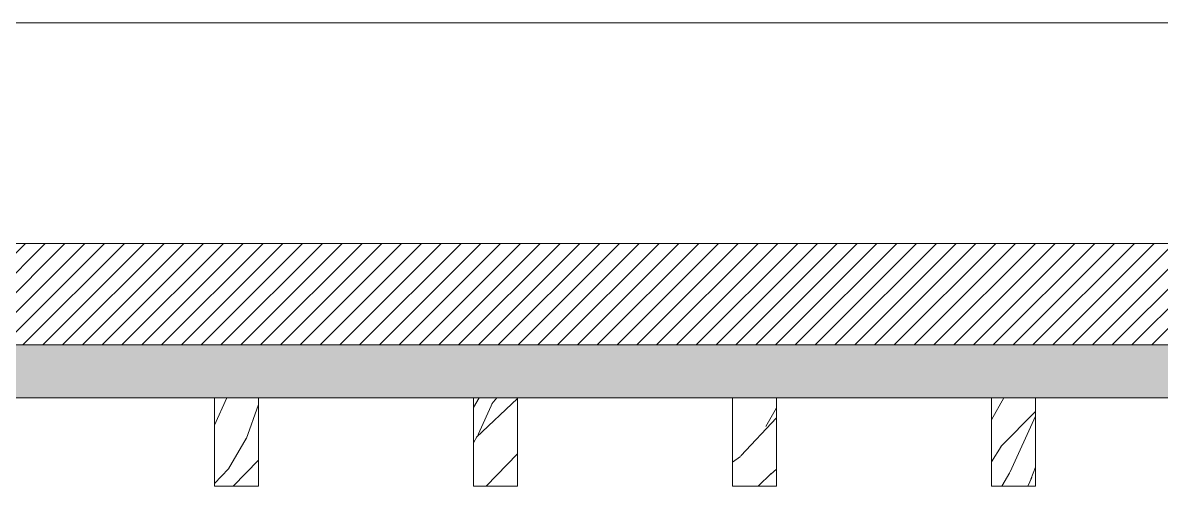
# Model space of a CAD drawing. Header units: metres. Extents: x -197 to 1099, y -24 to 14.
# Drawn here: x 21.482 to 24.063, y 6.5 to 7.55 of the extents above; entities that cross this region are included whole.
import ezdxf

# ---------------------------------------------------------------- set-up
doc = ezdxf.new("R2010")
doc.units = ezdxf.units.M
doc.header["$LTSCALE"] = 0.001
for name, color, linetype, lineweight, true_color in [('Jach-Anotaciones-CalidaddeLínea  0.13', 7, 'Continuous', 13, 0x000000), ('Jach-Anotaciones-Hatch-Lum100%', 7, 'Continuous', 13, 0x000000), ('Jach-Anotaciones-Hatch-Lum50%', 9, 'Continuous', 13, 0x808080)]:
    doc.layers.add(name, color=color, linetype=linetype, lineweight=lineweight, true_color=true_color)
pattern_1 = [(0, (0, 0), (0, 6.985), [5.08, -1.905]), (90, (0, 0), (-6.985, 4e-16), [5.08, -1.905])]

msp = doc.modelspace()

# ---------------------------------------------------------------- hatches: boundary and pattern name
at = {"layer": 'Jach-Anotaciones-Hatch-Lum100%', "ltscale": 100}
h = msp.add_hatch(color=256, dxfattribs=at)
h.dxf.hatch_style = 1
h.paths.add_polyline_path([(18.77958, 6.82), (31.48958, 6.82), (31.48958, 6.7), (18.77958, 6.7)])
at = {"layer": 'Jach-Anotaciones-Hatch-Lum100%', "linetype": 'Continuous', "lineweight": 0, "ltscale": 100}
h = msp.add_hatch(dxfattribs=at)
h.set_pattern_fill('ANGLE')
h.set_pattern_definition(pattern_1)
h.paths.add_polyline_path([(20.20303, 6.7), (20.20303, 6.82), (19.35803, 6.82), (19.35803, 6.7)])
h.paths.add_polyline_path([(20.80303, 6.82), (20.80303, 6.7), (23.95803, 6.7), (23.95803, 6.82)])
at = {"layer": 'Jach-Anotaciones-Hatch-Lum50%', "ltscale": 100}
h = msp.add_hatch(dxfattribs=at)
h.set_pattern_fill('ANSI31', color=256, scale=0.01)
h.set_pattern_definition([(45, (-143.794692, 0), (-0.0224506403, 0.0224506403), [])])
h.paths.add_polyline_path([(18.97958, 7.05), (31.33958, 7.05), (31.33958, 6.82), (18.97958, 6.82)])
h = msp.add_hatch(dxfattribs=at)
h.set_pattern_fill('ANGLE', color=256)
h.set_pattern_definition(pattern_1)
h.paths.add_polyline_path([(20.20303, 6.7), (20.20303, 6.82), (19.35803, 6.82), (19.35803, 6.7)])
h.paths.add_polyline_path([(20.80303, 6.82), (20.80303, 6.7), (23.95803, 6.7), (23.95803, 6.82)])
h = msp.add_hatch(dxfattribs=at)
h.set_pattern_fill('WOOD_01', color=256, scale=0.8, angle=60, pattern_type=2)
h.set_pattern_definition([(60, (-139.0038, 0.8039), (-0.6928203, 0.4), [0.16, -0.64]), (68.9726, (-138.62566, 0.59483), (1.707181334, 4.556921009), [0.1538832, -15.2344232]), (65.7105, (-138.67123, 0.6119), (2.907189787, 6.63537723), [0.1607984, -7.8791008]), (44.5779, (-138.879076, 0.731902), (6.478452005, 6.421028285), [0.2406656, -23.8259016]), (53.6599, (-139.09971, 0.87776), (0.39999871, 0.69282136), [0.1448864, -7.0994208]), (45.0686, (-138.6928, 0.670543), (2.29281919, 2.371281939), [0.1241936, -12.2951456]), (48.6901, (-139.23464, 0.66006), (0.39999986, 0.69282067), [0.3263376, -3.7528776]), (65.7105, (-138.56331, 0.55883), (2.907189787, 6.63537723), [0.0803992, -7.9595]), (60, (-138.8583, 0.7199), (-0.6928203, 0.4), [0.08, -0.72]), (60, (-139.0214, 0.6293), (-0.6928203, 0.4), [0.24, -0.56]), (71.3099, (-139.04535, 0.8279), (0.90718136, 3.17128011), [0.081584, -3.9976312]), (62.7263, (-138.82901, 0.61062), (7.307182554, 14.256405072), [0.1681904, -16.6508464]), (52.4054, (-138.788225, 0.63326), (3.89281589, 5.142565012), [0.1210616, -11.9851336]), (60, (-138.54495, 0.4466), (-0.6928203, 0.4), [0.16, -0.64]), (58.8309, (-138.550312, 0.357338), (0.3999995412, 0.6928207572), [0.3920816, -38.81608]), (60, (-139.0699, 0.6573), (-0.6928203, 0.4), [0.08, -0.72]), (60, (-139.08535, 0.7586), (-0.6928203, 0.4), [0.08, -0.72]), (60, (-139.3277, 0.48285), (-0.6928203, 0.4), [0.12, -0.68]), (50.5377, (-139.25435, 0.68991), (0.39999976, 0.69282053), [0.2433104, -4.6228992]), (60, (-139.38235, 0.4682), (-0.6928203, 0.4), [0.16, -0.64]), (60, (-138.8028, 0.032), (-0.6928203, 0.4), [0.088, -0.712]), (60, (-138.63345, 0.4053), (-0.6928203, 0.4), [0.08, -0.72]), (60, (-138.8582, 0.064), (-0.6928203, 0.4), [0.168, -0.632]), (65.4403, (-138.695805, 0.44134), (3.3071831715, 7.328200937), [0.16876, -16.7072576]), (60, (-138.7472, 0.4803), (-0.6928203, 0.4), [0.152, -0.648]), (60, (-138.9691, 0.128), (-0.6928203, 0.4), [0.088, -0.712]), (58.8309, (-139.031938, 0.275138), (0.3999995412, 0.6928207572), [0.3920816, -38.81608]), (60, (-139.0583, 0.3735), (-0.6928203, 0.4), [0.08, -0.72]), (60, (-139.1191, 0.3162), (-0.6928203, 0.4), [0.08, -0.72]), (60, (-138.9591, 0.5933), (-0.6928203, 0.4), [0.16, -0.64]), (60, (-139.0529, 0.4628), (-0.6928203, 0.4), [0.08, -0.72]), (60, (-139.2161, 0.3722), (-0.6928203, 0.4), [0.16, -0.64]), (79.6538, (-138.817087, 0.39127), (1.628722567, 9.221021558), [0.1189288, -11.7739248]), (71.3099, (-139.07908, 0.3855), (0.90718136, 3.17128011), [0.081584, -3.9976312]), (71.3099, (-138.88444, 0.64262), (0.90718136, 3.17128011), [0.081584, -3.9976312]), (65.7105, (-139.26771, 0.586774), (2.907189787, 6.63537723), [0.0803992, -7.9595]), (49.6952, (-139.440205, 0.4), (3.09281664, 3.756924044), [0.0894424, -8.854828]), (48.6901, (-138.75881, 0.10821), (0.39999986, 0.69282067), [0.081584, -3.9976312]), (150, (-138.70495, 0.1695), (-0.4, -0.6928203), [0, -0.8]), (46.6076, (-139.176933, 0.248), (9.571260274, 10.177957834), [0.172696, -17.0969232]), (71.3099, (-139.02993, 0.72662), (0.90718136, 3.17128011), [0.081584, -3.9976312]), (70.3048, (-138.59345, 0.47462), (1.307182333, 3.864099886), [0.0894424, -8.854828]), (48.6901, (-139.01829, 0.44277), (0.39999986, 0.69282067), [0.081584, -3.9976312]), (48.6901, (-139.01293, 0.53206), (0.39999986, 0.69282067), [0.081584, -3.9976312]), (41.5651, (-139.10765, 0.208), (0.3999991, 0.69282065), [0.1011928, -2.4286288]), (45.9638, (-139.2992, 0.42021), (0.39999898, 0.69282055), [0.3298488, -2.9686352]), (43.3008, (-139.26771, 0.586774), (4.185636287, 4.04974474), [0.2505672, -8.101676]), (60, (-139.30235, 0.6068), (-0.6928203, 0.4), [0.096, -0.704]), (45.9638, (-138.77424, 0.2095), (0.39999898, 0.69282055), [0.3298488, -2.9686352]), (45.9638, (-138.86273, 0.16821), (0.39999898, 0.69282055), [0.3298488, -2.9686352]), (45.9638, (-138.92509, 0.20421), (0.39999898, 0.69282055), [0.3298488, -2.9686352]), (49.6952, (-139.27393, 0.304), (3.09281664, 3.756924044), [0.0894424, -8.854828]), (45.9638, (-139.13607, 0.51077), (0.39999898, 0.69282055), [0.164924, -3.13356]), (49.6952, (-139.052225, 0.176), (3.09281664, 3.756924044), [0.0894424, -8.854828]), (57.6141, (-138.795728, 0.508267), (0.399999129, 0.692820776), [0.1921664, -19.024492]), (49.6952, (-138.964435, 0.504056), (3.09281664, 3.756924044), [0.0894424, -8.854828]), (72.5288, (-138.90658, 0.57227), (0.90718035, 3.171281345), [0.073756, -7.3018792]), (49.5626, (-139.017584, 0.156), (5.7856303647, 6.821029196), [0.3091152, -30.602364]), (51.8699, (-138.81709, 0.39127), (0.39999995, 0.69281985), [0.1131368, -5.5437168]), (64.7636, (-138.99437, 0.24421), (3.70718558, 8.021020098), [0.1926656, -9.4406096]), (60, (-138.9122, 0.4185), (-0.6928203, 0.4), [0.248, -0.552]), (44.7449, (-139.363994, 0.356), (2.292819045, 2.371281764), [0.0912144, -9.0301888]), (50.5377, (-138.70495, 0.16949), (0.39999976, 0.69282053), [0.2433104, -4.6228992]), (40.0169, (-138.934446, 0.108), (1.892819807, 1.678461156), [0.0936376, -9.2701216]), (60, (-139.0192, 0.9052), (-0.6928203, 0.4), [0.04, -0.76]), (60, (-138.7144, 0.7292), (-0.6928203, 0.4), [0.08, -0.72]), (71.3099, (-138.46495, 0.58518), (0.90718136, 3.17128011), [0.081584, -3.9976312]), (60, (-138.5302, 0.6321), (-0.6928203, 0.4), [0.144, -0.656]), (43.3008, (-138.90143, 0.837184), (4.185636287, 4.04974474), [0.0835224, -8.2687208]), (48.0207, (-138.751938, 0.760113), (10.372041651, 11.563146785), [0.1472056, -26.8405152]), (150, (-138.46495, 0.5852), (-0.4, -0.6928203), [0, -0.8]), (60, (-138.4388, 0.6625), (-0.6928203, 0.4), [0.072, -0.728]), (60, (-138.57045, 0.7385), (-0.6928203, 0.4), [0.072, -0.728]), (60, (-138.6051, 0.7585), (-0.6928203, 0.4), [0.072, -0.728]), (36.0376, (-138.840646, 0.89447), (4.878451732, 3.64974762), [0.0787912, -7.8002896]), (48.5163, (-138.923784, 0.942466), (2.6929280298, 3.0640394157), [0.0734704, -52.17242]), (41.5651, (-138.67437, 0.79847), (0.3999991, 0.69282065), [0.0758944, -2.4539264]), (47.4712, (-139.01385, 0.99447), (2.692820176, 3.064101996), [0.073756, -7.3018792])])
h.paths.add_polyline_path([(22.01595, 6.7), (21.91595, 6.7), (21.91595, 6.5), (22.01595, 6.5)])
h = msp.add_hatch(dxfattribs=at)
h.set_pattern_fill('WOOD_01', color=256, scale=0.8, angle=60, pattern_type=2)
h.set_pattern_definition([(60, (-139.59106, 0.8039), (-0.6928203, 0.4), [0.16, -0.64]), (68.9726, (-139.212934, 0.59483), (1.707181334, 4.556921009), [0.1538832, -15.2344232]), (65.7105, (-139.2585, 0.6119), (2.907189787, 6.63537723), [0.1607984, -7.8791008]), (44.5779, (-139.46635, 0.731902), (6.478452005, 6.421028285), [0.2406656, -23.8259016]), (53.6599, (-139.68698, 0.87776), (0.39999871, 0.69282136), [0.1448864, -7.0994208]), (45.0686, (-139.28007, 0.670543), (2.29281919, 2.371281939), [0.1241936, -12.2951456]), (48.6901, (-139.82191, 0.66006), (0.39999986, 0.69282067), [0.3263376, -3.7528776]), (65.7105, (-139.15058, 0.55883), (2.907189787, 6.63537723), [0.0803992, -7.9595]), (60, (-139.4456, 0.7199), (-0.6928203, 0.4), [0.08, -0.72]), (60, (-139.6087, 0.6293), (-0.6928203, 0.4), [0.24, -0.56]), (71.3099, (-139.63263, 0.8279), (0.90718136, 3.17128011), [0.081584, -3.9976312]), (62.7263, (-139.416282, 0.61062), (7.307182554, 14.256405072), [0.1681904, -16.6508464]), (52.4054, (-139.3755, 0.63326), (3.89281589, 5.142565012), [0.1210616, -11.9851336]), (60, (-139.1322, 0.4466), (-0.6928203, 0.4), [0.16, -0.64]), (58.8309, (-139.137585, 0.357338), (0.3999995412, 0.6928207572), [0.3920816, -38.81608]), (60, (-139.6572, 0.6573), (-0.6928203, 0.4), [0.08, -0.72]), (60, (-139.6726, 0.7586), (-0.6928203, 0.4), [0.08, -0.72]), (60, (-139.915, 0.48285), (-0.6928203, 0.4), [0.12, -0.68]), (50.5377, (-139.84162, 0.68991), (0.39999976, 0.69282053), [0.2433104, -4.6228992]), (60, (-139.9696, 0.4682), (-0.6928203, 0.4), [0.16, -0.64]), (60, (-139.3901, 0.032), (-0.6928203, 0.4), [0.088, -0.712]), (60, (-139.2207, 0.4053), (-0.6928203, 0.4), [0.08, -0.72]), (60, (-139.4455, 0.064), (-0.6928203, 0.4), [0.168, -0.632]), (65.4403, (-139.283077, 0.44134), (3.3071831715, 7.328200937), [0.16876, -16.7072576]), (60, (-139.3345, 0.4803), (-0.6928203, 0.4), [0.152, -0.648]), (60, (-139.55636, 0.128), (-0.6928203, 0.4), [0.088, -0.712]), (58.8309, (-139.61921, 0.275138), (0.3999995412, 0.6928207572), [0.3920816, -38.81608]), (60, (-139.6456, 0.3735), (-0.6928203, 0.4), [0.08, -0.72]), (60, (-139.70635, 0.3162), (-0.6928203, 0.4), [0.08, -0.72]), (60, (-139.54635, 0.5933), (-0.6928203, 0.4), [0.16, -0.64]), (60, (-139.6402, 0.4628), (-0.6928203, 0.4), [0.08, -0.72]), (60, (-139.80334, 0.3722), (-0.6928203, 0.4), [0.16, -0.64]), (79.6538, (-139.40436, 0.39127), (1.628722567, 9.221021558), [0.1189288, -11.7739248]), (71.3099, (-139.66635, 0.3855), (0.90718136, 3.17128011), [0.081584, -3.9976312]), (71.3099, (-139.47171, 0.64262), (0.90718136, 3.17128011), [0.081584, -3.9976312]), (65.7105, (-139.85498, 0.586774), (2.907189787, 6.63537723), [0.0803992, -7.9595]), (49.6952, (-140.02748, 0.4), (3.09281664, 3.756924044), [0.0894424, -8.854828]), (48.6901, (-139.34608, 0.10821), (0.39999986, 0.69282067), [0.081584, -3.9976312]), (150, (-139.2922, 0.1695), (-0.4, -0.6928203), [0, -0.8]), (46.6076, (-139.764206, 0.248), (9.571260274, 10.177957834), [0.172696, -17.0969232]), (71.3099, (-139.6172, 0.72662), (0.90718136, 3.17128011), [0.081584, -3.9976312]), (70.3048, (-139.18072, 0.47462), (1.307182333, 3.864099886), [0.0894424, -8.854828]), (48.6901, (-139.60556, 0.44277), (0.39999986, 0.69282067), [0.081584, -3.9976312]), (48.6901, (-139.6002, 0.53206), (0.39999986, 0.69282067), [0.081584, -3.9976312]), (41.5651, (-139.69492, 0.208), (0.3999991, 0.69282065), [0.1011928, -2.4286288]), (45.9638, (-139.88648, 0.42021), (0.39999898, 0.69282055), [0.3298488, -2.9686352]), (43.3008, (-139.85498, 0.586774), (4.185636287, 4.04974474), [0.2505672, -8.101676]), (60, (-139.8896, 0.6068), (-0.6928203, 0.4), [0.096, -0.704]), (45.9638, (-139.3615, 0.2095), (0.39999898, 0.69282055), [0.3298488, -2.9686352]), (45.9638, (-139.45, 0.16821), (0.39999898, 0.69282055), [0.3298488, -2.9686352]), (45.9638, (-139.51236, 0.20421), (0.39999898, 0.69282055), [0.3298488, -2.9686352]), (49.6952, (-139.8612, 0.304), (3.09281664, 3.756924044), [0.0894424, -8.854828]), (45.9638, (-139.72334, 0.51077), (0.39999898, 0.69282055), [0.164924, -3.13356]), (49.6952, (-139.6395, 0.176), (3.09281664, 3.756924044), [0.0894424, -8.854828]), (57.6141, (-139.383, 0.508267), (0.399999129, 0.692820776), [0.1921664, -19.024492]), (49.6952, (-139.55171, 0.504056), (3.09281664, 3.756924044), [0.0894424, -8.854828]), (72.5288, (-139.49385, 0.57227), (0.90718035, 3.171281345), [0.073756, -7.3018792]), (49.5626, (-139.604857, 0.156), (5.7856303647, 6.821029196), [0.3091152, -30.602364]), (51.8699, (-139.40436, 0.39127), (0.39999995, 0.69281985), [0.1131368, -5.5437168]), (64.7636, (-139.58164, 0.24421), (3.70718558, 8.021020098), [0.1926656, -9.4406096]), (60, (-139.4995, 0.4185), (-0.6928203, 0.4), [0.248, -0.552]), (44.7449, (-139.95127, 0.356), (2.292819045, 2.371281764), [0.0912144, -9.0301888]), (50.5377, (-139.29223, 0.16949), (0.39999976, 0.69282053), [0.2433104, -4.6228992]), (40.0169, (-139.52172, 0.108), (1.892819807, 1.678461156), [0.0936376, -9.2701216]), (60, (-139.6065, 0.9052), (-0.6928203, 0.4), [0.04, -0.76]), (60, (-139.30164, 0.7292), (-0.6928203, 0.4), [0.08, -0.72]), (71.3099, (-139.05223, 0.58518), (0.90718136, 3.17128011), [0.081584, -3.9976312]), (60, (-139.1175, 0.6321), (-0.6928203, 0.4), [0.144, -0.656]), (43.3008, (-139.4887, 0.837184), (4.185636287, 4.04974474), [0.0835224, -8.2687208]), (48.0207, (-139.33921, 0.760113), (10.372041651, 11.563146785), [0.1472056, -26.8405152]), (150, (-139.0522, 0.5852), (-0.4, -0.6928203), [0, -0.8]), (60, (-139.0261, 0.6625), (-0.6928203, 0.4), [0.072, -0.728]), (60, (-139.1577, 0.7385), (-0.6928203, 0.4), [0.072, -0.728]), (60, (-139.19236, 0.7585), (-0.6928203, 0.4), [0.072, -0.728]), (36.0376, (-139.42792, 0.89447), (4.878451732, 3.64974762), [0.0787912, -7.8002896]), (48.5163, (-139.511057, 0.942466), (2.6929280298, 3.0640394157), [0.0734704, -52.17242]), (41.5651, (-139.26164, 0.79847), (0.3999991, 0.69282065), [0.0758944, -2.4539264]), (47.4712, (-139.60112, 0.99447), (2.692820176, 3.064101996), [0.073756, -7.3018792])])
h.paths.add_polyline_path([(22.60322, 6.7), (22.50322, 6.7), (22.50322, 6.5), (22.60322, 6.5)])
h = msp.add_hatch(dxfattribs=at)
h.set_pattern_fill('WOOD_01', color=256, scale=0.8, angle=60, pattern_type=2)
h.set_pattern_definition([(60, (-140.1783, 0.8039), (-0.6928203, 0.4), [0.16, -0.64]), (68.9726, (-139.800207, 0.59483), (1.707181334, 4.556921009), [0.1538832, -15.2344232]), (65.7105, (-139.845776, 0.6119), (2.907189787, 6.63537723), [0.1607984, -7.8791008]), (44.5779, (-140.053622, 0.731902), (6.478452005, 6.421028285), [0.2406656, -23.8259016]), (53.6599, (-140.27425, 0.87776), (0.39999871, 0.69282136), [0.1448864, -7.0994208]), (45.0686, (-139.867345, 0.670543), (2.29281919, 2.371281939), [0.1241936, -12.2951456]), (48.6901, (-140.40918, 0.66006), (0.39999986, 0.69282067), [0.3263376, -3.7528776]), (65.7105, (-139.73785, 0.55883), (2.907189787, 6.63537723), [0.0803992, -7.9595]), (60, (-140.0328, 0.7199), (-0.6928203, 0.4), [0.08, -0.72]), (60, (-140.196, 0.6293), (-0.6928203, 0.4), [0.24, -0.56]), (71.3099, (-140.2199, 0.8279), (0.90718136, 3.17128011), [0.081584, -3.9976312]), (62.7263, (-140.003555, 0.61062), (7.307182554, 14.256405072), [0.1681904, -16.6508464]), (52.4054, (-139.96277, 0.63326), (3.89281589, 5.142565012), [0.1210616, -11.9851336]), (60, (-139.7195, 0.4466), (-0.6928203, 0.4), [0.16, -0.64]), (58.8309, (-139.724858, 0.357338), (0.3999995412, 0.6928207572), [0.3920816, -38.81608]), (60, (-140.2445, 0.6573), (-0.6928203, 0.4), [0.08, -0.72]), (60, (-140.2599, 0.7586), (-0.6928203, 0.4), [0.08, -0.72]), (60, (-140.50225, 0.48285), (-0.6928203, 0.4), [0.12, -0.68]), (50.5377, (-140.4289, 0.68991), (0.39999976, 0.69282053), [0.2433104, -4.6228992]), (60, (-140.5569, 0.4682), (-0.6928203, 0.4), [0.16, -0.64]), (60, (-139.97736, 0.032), (-0.6928203, 0.4), [0.088, -0.712]), (60, (-139.808, 0.4053), (-0.6928203, 0.4), [0.08, -0.72]), (60, (-140.0328, 0.064), (-0.6928203, 0.4), [0.168, -0.632]), (65.4403, (-139.87035, 0.44134), (3.3071831715, 7.328200937), [0.16876, -16.7072576]), (60, (-139.9218, 0.4803), (-0.6928203, 0.4), [0.152, -0.648]), (60, (-140.1436, 0.128), (-0.6928203, 0.4), [0.088, -0.712]), (58.8309, (-140.206483, 0.275138), (0.3999995412, 0.6928207572), [0.3920816, -38.81608]), (60, (-140.2328, 0.3735), (-0.6928203, 0.4), [0.08, -0.72]), (60, (-140.2936, 0.3162), (-0.6928203, 0.4), [0.08, -0.72]), (60, (-140.1336, 0.5933), (-0.6928203, 0.4), [0.16, -0.64]), (60, (-140.2275, 0.4628), (-0.6928203, 0.4), [0.08, -0.72]), (60, (-140.3906, 0.3722), (-0.6928203, 0.4), [0.16, -0.64]), (79.6538, (-139.99163, 0.39127), (1.628722567, 9.221021558), [0.1189288, -11.7739248]), (71.3099, (-140.25362, 0.3855), (0.90718136, 3.17128011), [0.081584, -3.9976312]), (71.3099, (-140.05898, 0.64262), (0.90718136, 3.17128011), [0.081584, -3.9976312]), (65.7105, (-140.44225, 0.586774), (2.907189787, 6.63537723), [0.0803992, -7.9595]), (49.6952, (-140.61475, 0.4), (3.09281664, 3.756924044), [0.0894424, -8.854828]), (48.6901, (-139.93336, 0.10821), (0.39999986, 0.69282067), [0.081584, -3.9976312]), (150, (-139.8795, 0.1695), (-0.4, -0.6928203), [0, -0.8]), (46.6076, (-140.35148, 0.248), (9.571260274, 10.177957834), [0.172696, -17.0969232]), (71.3099, (-140.20447, 0.72662), (0.90718136, 3.17128011), [0.081584, -3.9976312]), (70.3048, (-139.767996, 0.47462), (1.307182333, 3.864099886), [0.0894424, -8.854828]), (48.6901, (-140.19284, 0.44277), (0.39999986, 0.69282067), [0.081584, -3.9976312]), (48.6901, (-140.18748, 0.53206), (0.39999986, 0.69282067), [0.081584, -3.9976312]), (41.5651, (-140.2822, 0.208), (0.3999991, 0.69282065), [0.1011928, -2.4286288]), (45.9638, (-140.47376, 0.42021), (0.39999898, 0.69282055), [0.3298488, -2.9686352]), (43.3008, (-140.44225, 0.586774), (4.185636287, 4.04974474), [0.2505672, -8.101676]), (60, (-140.4769, 0.6068), (-0.6928203, 0.4), [0.096, -0.704]), (45.9638, (-139.94878, 0.2095), (0.39999898, 0.69282055), [0.3298488, -2.9686352]), (45.9638, (-140.03728, 0.16821), (0.39999898, 0.69282055), [0.3298488, -2.9686352]), (45.9638, (-140.09963, 0.20421), (0.39999898, 0.69282055), [0.3298488, -2.9686352]), (49.6952, (-140.44847, 0.304), (3.09281664, 3.756924044), [0.0894424, -8.854828]), (45.9638, (-140.31062, 0.51077), (0.39999898, 0.69282055), [0.164924, -3.13356]), (49.6952, (-140.22677, 0.176), (3.09281664, 3.756924044), [0.0894424, -8.854828]), (57.6141, (-139.970273, 0.508267), (0.399999129, 0.692820776), [0.1921664, -19.024492]), (49.6952, (-140.13898, 0.504056), (3.09281664, 3.756924044), [0.0894424, -8.854828]), (72.5288, (-140.081124, 0.57227), (0.90718035, 3.171281345), [0.073756, -7.3018792]), (49.5626, (-140.19213, 0.156), (5.7856303647, 6.821029196), [0.3091152, -30.602364]), (51.8699, (-139.99163, 0.39127), (0.39999995, 0.69281985), [0.1131368, -5.5437168]), (64.7636, (-140.168914, 0.24421), (3.70718558, 8.021020098), [0.1926656, -9.4406096]), (60, (-140.0868, 0.4185), (-0.6928203, 0.4), [0.248, -0.552]), (44.7449, (-140.53854, 0.356), (2.292819045, 2.371281764), [0.0912144, -9.0301888]), (50.5377, (-139.8795, 0.16949), (0.39999976, 0.69282053), [0.2433104, -4.6228992]), (40.0169, (-140.10899, 0.108), (1.892819807, 1.678461156), [0.0936376, -9.2701216]), (60, (-140.19376, 0.9052), (-0.6928203, 0.4), [0.04, -0.76]), (60, (-139.8889, 0.7292), (-0.6928203, 0.4), [0.08, -0.72]), (71.3099, (-139.6395, 0.58518), (0.90718136, 3.17128011), [0.081584, -3.9976312]), (60, (-139.7048, 0.6321), (-0.6928203, 0.4), [0.144, -0.656]), (43.3008, (-140.075976, 0.837184), (4.185636287, 4.04974474), [0.0835224, -8.2687208]), (48.0207, (-139.926483, 0.760113), (10.372041651, 11.563146785), [0.1472056, -26.8405152]), (150, (-139.6395, 0.5852), (-0.4, -0.6928203), [0, -0.8]), (60, (-139.61336, 0.6625), (-0.6928203, 0.4), [0.072, -0.728]), (60, (-139.745, 0.7385), (-0.6928203, 0.4), [0.072, -0.728]), (60, (-139.7796, 0.7585), (-0.6928203, 0.4), [0.072, -0.728]), (36.0376, (-140.01519, 0.89447), (4.878451732, 3.64974762), [0.0787912, -7.8002896]), (48.5163, (-140.09833, 0.942466), (2.6929280298, 3.0640394157), [0.0734704, -52.17242]), (41.5651, (-139.84891, 0.79847), (0.3999991, 0.69282065), [0.0758944, -2.4539264]), (47.4712, (-140.1884, 0.99447), (2.692820176, 3.064101996), [0.073756, -7.3018792])])
h.paths.add_polyline_path([(23.19049, 6.7), (23.09049, 6.7), (23.09049, 6.5), (23.19049, 6.5)])
h = msp.add_hatch(dxfattribs=at)
h.set_pattern_fill('WOOD_01', color=256, scale=0.8, angle=60, pattern_type=2)
h.set_pattern_definition([(60, (-140.7656, 0.8039), (-0.6928203, 0.4), [0.16, -0.64]), (68.9726, (-140.38748, 0.59483), (1.707181334, 4.556921009), [0.1538832, -15.2344232]), (65.7105, (-140.43305, 0.6119), (2.907189787, 6.63537723), [0.1607984, -7.8791008]), (44.5779, (-140.640895, 0.731902), (6.478452005, 6.421028285), [0.2406656, -23.8259016]), (53.6599, (-140.861525, 0.87776), (0.39999871, 0.69282136), [0.1448864, -7.0994208]), (45.0686, (-140.45462, 0.670543), (2.29281919, 2.371281939), [0.1241936, -12.2951456]), (48.6901, (-140.99645, 0.66006), (0.39999986, 0.69282067), [0.3263376, -3.7528776]), (65.7105, (-140.325125, 0.55883), (2.907189787, 6.63537723), [0.0803992, -7.9595]), (60, (-140.6201, 0.7199), (-0.6928203, 0.4), [0.08, -0.72]), (60, (-140.78325, 0.6293), (-0.6928203, 0.4), [0.24, -0.56]), (71.3099, (-140.80717, 0.8279), (0.90718136, 3.17128011), [0.081584, -3.9976312]), (62.7263, (-140.590828, 0.61062), (7.307182554, 14.256405072), [0.1681904, -16.6508464]), (52.4054, (-140.550043, 0.63326), (3.89281589, 5.142565012), [0.1210616, -11.9851336]), (60, (-140.3068, 0.4466), (-0.6928203, 0.4), [0.16, -0.64]), (58.8309, (-140.31213, 0.357338), (0.3999995412, 0.6928207572), [0.3920816, -38.81608]), (60, (-140.83175, 0.6573), (-0.6928203, 0.4), [0.08, -0.72]), (60, (-140.8472, 0.7586), (-0.6928203, 0.4), [0.08, -0.72]), (60, (-141.0895, 0.48285), (-0.6928203, 0.4), [0.12, -0.68]), (50.5377, (-141.01617, 0.68991), (0.39999976, 0.69282053), [0.2433104, -4.6228992]), (60, (-141.1442, 0.4682), (-0.6928203, 0.4), [0.16, -0.64]), (60, (-140.5646, 0.032), (-0.6928203, 0.4), [0.088, -0.712]), (60, (-140.3953, 0.4053), (-0.6928203, 0.4), [0.08, -0.72]), (60, (-140.62005, 0.064), (-0.6928203, 0.4), [0.168, -0.632]), (65.4403, (-140.457623, 0.44134), (3.3071831715, 7.328200937), [0.16876, -16.7072576]), (60, (-140.50905, 0.4803), (-0.6928203, 0.4), [0.152, -0.648]), (60, (-140.7309, 0.128), (-0.6928203, 0.4), [0.088, -0.712]), (58.8309, (-140.793756, 0.275138), (0.3999995412, 0.6928207572), [0.3920816, -38.81608]), (60, (-140.8201, 0.3735), (-0.6928203, 0.4), [0.08, -0.72]), (60, (-140.8809, 0.3162), (-0.6928203, 0.4), [0.08, -0.72]), (60, (-140.7209, 0.5933), (-0.6928203, 0.4), [0.16, -0.64]), (60, (-140.81475, 0.4628), (-0.6928203, 0.4), [0.08, -0.72]), (60, (-140.9779, 0.3722), (-0.6928203, 0.4), [0.16, -0.64]), (79.6538, (-140.578905, 0.39127), (1.628722567, 9.221021558), [0.1189288, -11.7739248]), (71.3099, (-140.8409, 0.3855), (0.90718136, 3.17128011), [0.081584, -3.9976312]), (71.3099, (-140.64625, 0.64262), (0.90718136, 3.17128011), [0.081584, -3.9976312]), (65.7105, (-141.029525, 0.586774), (2.907189787, 6.63537723), [0.0803992, -7.9595]), (49.6952, (-141.20202, 0.4), (3.09281664, 3.756924044), [0.0894424, -8.854828]), (48.6901, (-140.52063, 0.10821), (0.39999986, 0.69282067), [0.081584, -3.9976312]), (150, (-140.4668, 0.1695), (-0.4, -0.6928203), [0, -0.8]), (46.6076, (-140.93875, 0.248), (9.571260274, 10.177957834), [0.172696, -17.0969232]), (71.3099, (-140.79175, 0.72662), (0.90718136, 3.17128011), [0.081584, -3.9976312]), (70.3048, (-140.35527, 0.47462), (1.307182333, 3.864099886), [0.0894424, -8.854828]), (48.6901, (-140.78011, 0.44277), (0.39999986, 0.69282067), [0.081584, -3.9976312]), (48.6901, (-140.77475, 0.53206), (0.39999986, 0.69282067), [0.081584, -3.9976312]), (41.5651, (-140.86947, 0.208), (0.3999991, 0.69282065), [0.1011928, -2.4286288]), (45.9638, (-141.06103, 0.42021), (0.39999898, 0.69282055), [0.3298488, -2.9686352]), (43.3008, (-141.029525, 0.586774), (4.185636287, 4.04974474), [0.2505672, -8.101676]), (60, (-141.0642, 0.6068), (-0.6928203, 0.4), [0.096, -0.704]), (45.9638, (-140.53605, 0.2095), (0.39999898, 0.69282055), [0.3298488, -2.9686352]), (45.9638, (-140.62455, 0.16821), (0.39999898, 0.69282055), [0.3298488, -2.9686352]), (45.9638, (-140.6869, 0.20421), (0.39999898, 0.69282055), [0.3298488, -2.9686352]), (49.6952, (-141.035746, 0.304), (3.09281664, 3.756924044), [0.0894424, -8.854828]), (45.9638, (-140.89789, 0.51077), (0.39999898, 0.69282055), [0.164924, -3.13356]), (49.6952, (-140.81404, 0.176), (3.09281664, 3.756924044), [0.0894424, -8.854828]), (57.6141, (-140.557546, 0.508267), (0.399999129, 0.692820776), [0.1921664, -19.024492]), (49.6952, (-140.72625, 0.504056), (3.09281664, 3.756924044), [0.0894424, -8.854828]), (72.5288, (-140.6684, 0.57227), (0.90718035, 3.171281345), [0.073756, -7.3018792]), (49.5626, (-140.779402, 0.156), (5.7856303647, 6.821029196), [0.3091152, -30.602364]), (51.8699, (-140.5789, 0.39127), (0.39999995, 0.69281985), [0.1131368, -5.5437168]), (64.7636, (-140.75619, 0.24421), (3.70718558, 8.021020098), [0.1926656, -9.4406096]), (60, (-140.67404, 0.4185), (-0.6928203, 0.4), [0.248, -0.552]), (44.7449, (-141.12581, 0.356), (2.292819045, 2.371281764), [0.0912144, -9.0301888]), (50.5377, (-140.46677, 0.16949), (0.39999976, 0.69282053), [0.2433104, -4.6228992]), (40.0169, (-140.696264, 0.108), (1.892819807, 1.678461156), [0.0936376, -9.2701216]), (60, (-140.781, 0.9052), (-0.6928203, 0.4), [0.04, -0.76]), (60, (-140.4762, 0.7292), (-0.6928203, 0.4), [0.08, -0.72]), (71.3099, (-140.22677, 0.58518), (0.90718136, 3.17128011), [0.081584, -3.9976312]), (60, (-140.29205, 0.6321), (-0.6928203, 0.4), [0.144, -0.656]), (43.3008, (-140.66325, 0.837184), (4.185636287, 4.04974474), [0.0835224, -8.2687208]), (48.0207, (-140.513756, 0.760113), (10.372041651, 11.563146785), [0.1472056, -26.8405152]), (150, (-140.2268, 0.5852), (-0.4, -0.6928203), [0, -0.8]), (60, (-140.2006, 0.6625), (-0.6928203, 0.4), [0.072, -0.728]), (60, (-140.3323, 0.7385), (-0.6928203, 0.4), [0.072, -0.728]), (60, (-140.3669, 0.7585), (-0.6928203, 0.4), [0.072, -0.728]), (36.0376, (-140.60246, 0.89447), (4.878451732, 3.64974762), [0.0787912, -7.8002896]), (48.5163, (-140.685602, 0.942466), (2.6929280298, 3.0640394157), [0.0734704, -52.17242]), (41.5651, (-140.43619, 0.79847), (0.3999991, 0.69282065), [0.0758944, -2.4539264]), (47.4712, (-140.77567, 0.99447), (2.692820176, 3.064101996), [0.073756, -7.3018792])])
h.paths.add_polyline_path([(23.77776, 6.7), (23.67776, 6.7), (23.67776, 6.5), (23.77776, 6.5)])

# ---------------------------------------------------------------- linework, layer by layer
at = {"layer": 'Jach-Anotaciones-CalidaddeLínea  0.13', "ltscale": 100}
msp.add_lwpolyline([(18.97958, 7.55), (34.0081, 7.55)], dxfattribs=at)
for points in [[(18.97958, 7.05), (31.33958, 7.05), (31.33958, 6.82), (18.97958, 6.82)], [(18.77958, 6.82), (31.48958, 6.82), (31.48958, 6.7), (18.77958, 6.7)], [(22.01595, 6.7), (21.91595, 6.7), (21.91595, 6.5), (22.01595, 6.5)], [(22.60322, 6.7), (22.50322, 6.7), (22.50322, 6.5), (22.60322, 6.5)], [(23.19049, 6.7), (23.09049, 6.7), (23.09049, 6.5), (23.19049, 6.5)], [(23.77776, 6.7), (23.67776, 6.7), (23.67776, 6.5), (23.77776, 6.5)]]:
    msp.add_lwpolyline(points, close=True, dxfattribs=at)

doc.saveas('drawing.dxf')
